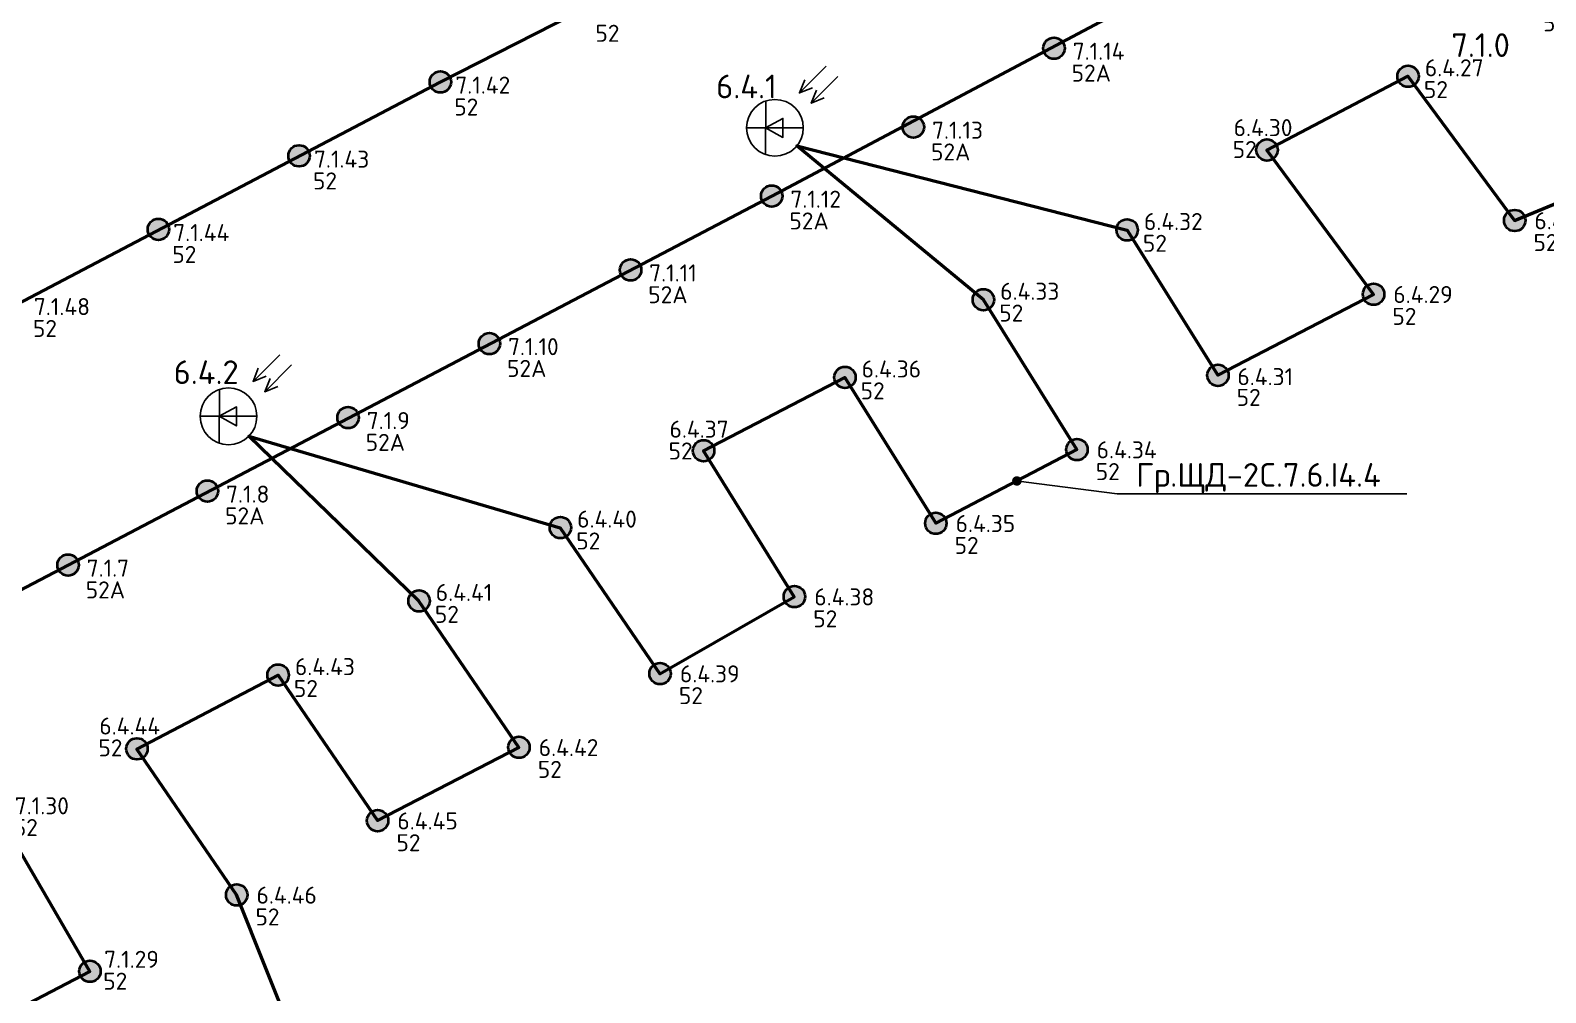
# Model space of a CAD drawing. Header units: millimetres. Extents: x -500444 to 437433, y -1435259 to 1593622.
# Drawn here: x -65603 to -49587, y -1328581 to -1318413 of the extents above; entities that cross this region are included whole.
import ezdxf
from ezdxf import colors
from ezdxf.entities.mleader import LeaderData, LeaderLine
from ezdxf.math import Vec2, Vec3

# ---------------------------------------------------------------- set-up
doc = ezdxf.new("R2010")
doc.units = ezdxf.units.MM
for name, color, linetype, lineweight in [('0_Авт.', 255, 'Continuous', 5), ('_Гр.ЩД-2C.7.6.I4.1', 6, 'Continuous', 50), ('_Гр.ЩД-2C.7.6.I4.4', 6, 'Continuous', 50), ('_Гр.ЩД-2C.7.6.I4.5', 6, 'Continuous', 50), ('DLX_LUM 11', 5, 'Continuous', 40)]:
    doc.layers.add(name, color=color, linetype=linetype, lineweight=lineweight)
doc.layers.add('DLX_LUM 10', color=7, linetype='Continuous', lineweight=40, true_color=0xfa0505)
doc.styles.add('ISOCPEUR', font='isocpeur.ttf', dxfattribs={"height": 250})
doc.styles.add('TableTextStyle', font='isocpeur.ttf', dxfattribs={"width": 0.9})
doc.linetypes.add('Проводка в лотке', pattern='A,7.5,[130,ltypeshp.shx,S=0.5,R=0,X=0,Y=0],1,[130,ltypeshp.shx,S=1,R=90,X=0,Y=-0.5],1,[130,ltypeshp.shx,S=0.5,R=0,X=0,Y=0],7.5', length=17)

# ---------------------------------------------------------------- blocks, each defined once
blk = doc.blocks.new('A$C85fa3c5e')
at = {"layer": '0_Авт.', "color": 6, "lineweight": 25, "ltscale": 100}
for points in [[(5.42, 6.5), (2.59, 3.68), (3.15, 5.07)], [(5.42, 6.5), (2.59, 3.68), (3.98, 4.24)], [(6.66, 5.43), (3.83, 2.6), (4.39, 3.99)], [(6.66, 5.43), (3.83, 2.6), (5.22, 3.16)], [(-0.97, 2.84), (-0.98, -2.84)], [(-3, 0), (3, 0)], [(-0.98, 0), (0.85, 1), (0.85, -0.01)], [(-0.98, 0), (0.84, -1.02), (0.85, -0.01)]]:
    blk.add_lwpolyline(points, dxfattribs=at)
blk.add_circle((0, 0), 3, dxfattribs=at)
blk = doc.blocks.new('A$Cab2378fa')
at = {"lineweight": 25}
h = blk.add_hatch(color=256, dxfattribs=at)
h.paths.add_polyline_path([(162, -157, 0.442338), (148, 178), (0, 0)])
h.paths.add_polyline_path([(-142, -170), (0, 0), (-163, 158, 0.430096)])
at = {"lineweight": 25, "true_color": 0xfff5f5}
h = blk.add_hatch(color=7, dxfattribs=at)
h.dxf.hatch_style = 1
h.paths.add_polyline_path([(0, 0), (-142, -170, 0.174923), (3, -222, 0.197808), (162, -157)])
h.paths.add_polyline_path([(-163, 158), (0, 0), (148, 178, 0.175398), (3, 230, 0.209014)])
blk.add_circle((3, 4), 226)
blk = doc.blocks.new('Гр.ЩД-2C.7.6.I4.1')
at = {"layer": '_Гр.ЩД-2C.7.6.I4.1', "color": 18, "true_color": 0x000000, "style": 'TableTextStyle'}
for s, p in [('80А', (10353, 63651, 8800)), ('80А', (10376, 63373, 8800)), ('80А', (10399, 63095, 8800)), ('80А', (10421, 62818, 8800)), ('80А', (10444, 62540, 8800)), ('80А', (10467, 62262, 8800)), ('80А', (10489, 61985, 8800)), ('80', (8710, 61397, 8800)), ('80', (8732, 61119, 8800)), ('80', (8755, 60841, 8800)), ('80', (8778, 60564, 8800)), ('80', (8800, 60286, 8800)), ('80', (8823, 60008, 8800)), ('80', (8846, 59731, 8800)), ('80', (12042, 58315, 8800)), ('80', (12065, 58038, 8800)), ('80', (12088, 57760, 8800)), ('80', (12110, 57482, 8800)), ('80', (12133, 57205, 8800)), ('80', (12156, 56927, 8800)), ('80', (12178, 56650, 8800)), ('80А', (12989, 55971, 8800)), ('80', (9367, 55749, 8800)), ('80А', (13012, 55694, 8800)), ('80', (9389, 55471, 8800)), ('80А', (13035, 55416, 8800)), ('80', (9412, 55194, 8800)), ('80А', (13057, 55138, 8800)), ('80', (9435, 54916, 8800)), ('80А', (13080, 54861, 8800)), ('80', (9457, 54638, 8800)), ('80А', (13103, 54583, 8800)), ('80', (9480, 54361, 8800)), ('80А', (13125, 54305, 8800)), ('80', (9503, 54083, 8800)), ('80А', (20462, 54038, 4000)), ('80А', (20531, 53770, 4000)), ('80А', (20601, 53502, 4000)), ('80А', (20670, 53234, 4000)), ('80', (20831, 52730, 4000)), ('80', (20898, 52462, 4000)), ('80', (20965, 52193, 4000)), ('80', (21032, 51924, 4000)), ('80', (21532, 51718, 4000)), ('80А', (21210, 51553, 4000)), ('80', (21598, 51372, 4000)), ('80А', (21297, 51179, 4000)), ('80', (21676, 50996, 4000)), ('80А', (21408, 50798, 4000)), ('80', (22176, 50592, 4000)), ('80А', (21375, 50516, 4000)), ('55', (12346, 49877, 6620)), ('55А', (21794, 46143, 6620)), ('55', (17159, 44724, 6620)), ('55А', (12619, 44139, 6620))]:
    blk.add_text(s, height=180, dxfattribs=at).set_placement(p)
at = {"layer": '_Гр.ЩД-2C.7.6.I4.1', "ltscale": 100, "style": 'TableTextStyle'}
for tag, p in [('80А', (11121, 63739, 8800)), ('80А', (11144, 63462, 8800)), ('80А', (11167, 63184, 8800)), ('80А', (11189, 62906, 8800)), ('80А', (11212, 62629, 8800)), ('80А', (11235, 62351, 8800)), ('80А', (11257, 62074, 8800)), ('80', (9345, 61441, 8800)), ('80', (9367, 61164, 8800)), ('80', (9390, 60886, 8800)), ('80', (9413, 60608, 8800)), ('80', (9435, 60331, 8800)), ('80', (9458, 60053, 8800)), ('80', (9481, 59775, 8800)), ('80', (12677, 58360, 8800)), ('80', (12700, 58082, 8800)), ('80', (12723, 57805, 8800)), ('80', (12745, 57527, 8800)), ('80', (12768, 57249, 8800)), ('80', (12791, 56972, 8800)), ('80', (12813, 56694, 8800)), ('80А', (13757, 56060, 8800)), ('80', (10002, 55794, 8800)), ('80А', (13780, 55783, 8800)), ('80', (10024, 55516, 8800)), ('80А', (13803, 55505, 8800)), ('80', (10047, 55238, 8800)), ('80А', (13825, 55227, 8800)), ('80', (10070, 54961, 8800)), ('80А', (13848, 54950, 8800)), ('80', (10092, 54683, 8800)), ('80А', (13871, 54672, 8800)), ('80', (10115, 54405, 8800)), ('80А', (13893, 54394, 8800)), ('80', (10138, 54128, 8800)), ('80А', (21230, 54151, 4000)), ('80А', (21299, 53883, 4000)), ('80А', (21369, 53615, 4000)), ('80А', (21439, 53347, 4000)), ('80', (21571, 52834, 4000)), ('80', (21638, 52566, 4000)), ('80', (21705, 52297, 4000)), ('80', (21772, 52028, 4000)), ('80', (21997, 51725, 4000)), ('80А', (20194, 51485, 4000)), ('80', (22059, 51455, 4000)), ('80А', (20260, 51216, 4000)), ('80', (22121, 51185, 4000)), ('80А', (20326, 50947, 4000)), ('80', (22183, 50915, 4000)), ('80А', (20392, 50678, 4000)), ('55', (12356, 50107, 6620)), ('55А', (21804, 46373, 6620)), ('55', (17169, 44954, 6620)), ('55А', (12629, 44369, 6620))]:
    blk.add_attdef(tag, p, '', height=180, dxfattribs=at)
blk = doc.blocks.new('Гр.ЩД-2C.7.6.I4.4')
at = {"layer": '_Гр.ЩД-2C.7.6.I4.4', "color": 18, "true_color": 0x000000, "style": 'TableTextStyle'}
for p in [(37751, 67930, 8800), (36492, 67225, 8800), (34471, 66592, 8800), (33522, 65601, 8800), (37650, 65609, 8800), (32004, 64864, 8800), (36159, 64829, 8800), (30539, 64042, 8800), (34513, 63973, 8800), (28509, 63407, 8800), (33024, 63189, 8800), (27533, 62456, 8800), (31532, 62409, 8800), (26039, 61681, 8800), (30038, 61634, 8800), (24549, 60897, 8800), (28618, 60822, 8800), (22483, 60270, 8800), (27127, 60043, 8800), (25633, 59268, 8800), (24143, 58484, 8800)]:
    blk.add_text('52', height=180, dxfattribs=at).set_placement(p)
at = {"layer": '_Гр.ЩД-2C.7.6.I4.4', "ltscale": 100, "style": 'TableTextStyle'}
for tag, p in [('80', (40338, 77029, 8800)), ('80', (40553, 76857, 8800)), ('80', (40768, 76684, 8800)), ('80', (40983, 76511, 8800)), ('80', (41198, 76339, 8800)), ('80', (41413, 76166, 8800)), ('80', (41628, 75993, 8800)), ('80', (39584, 74394, 8800)), ('80', (39801, 74219, 8800)), ('80', (40019, 74045, 8800)), ('80', (40236, 73871, 8800)), ('80', (40454, 73697, 8800)), ('80А', (43486, 73581, 8800)), ('80', (40671, 73523, 8800)), ('80А', (43703, 73407, 8800)), ('80', (40889, 73349, 8800)), ('80А', (43921, 73233, 8800)), ('80А', (44138, 73059, 8800)), ('80А', (44356, 72885, 8800)), ('80А', (44573, 72711, 8800)), ('80А', (44791, 72537, 8800)), ('80', (41764, 70967, 8800)), ('80', (41981, 70793, 8800)), ('80', (42199, 70619, 8800)), ('80', (42416, 70445, 8800)), ('80', (42634, 70271, 8800)), ('80', (42851, 70097, 8800)), ('80', (43069, 69923, 8800))]:
    blk.add_attdef(tag, p, '', height=180, rotation=30, dxfattribs=at)
for tag, p, height in [('55', (47951, 69190, 6620), 180), ('52', (37993, 68234, 8800), 180), ('52', (36502, 67455, 8800), 180), ('S', (29011, 67223), 250), ('52', (40330, 67061, 8800), 180), ('52', (34481, 66822, 8800), 180), ('52', (39220, 66485, 8800), 180), ('52', (33532, 65831, 8800), 180), ('52', (37660, 65839, 8800), 180), ('52', (32014, 65094, 8800), 180), ('52', (36169, 65059, 8800), 180), ('S', (23278, 64204), 250), ('52', (30549, 64272, 8800), 180), ('52', (34520, 64192, 8800), 180), ('52', (28519, 63637, 8800), 180), ('52', (33034, 63419, 8800), 180), ('52', (27543, 62686, 8800), 180), ('52', (31542, 62639, 8800), 180), ('52', (26049, 61911, 8800), 180), ('52', (30048, 61864, 8800), 180), ('52', (24559, 61127, 8800), 180), ('52', (28628, 61052, 8800), 180), ('52', (22493, 60500, 8800), 180), ('52', (27137, 60273, 8800), 180), ('52', (25643, 59498, 8800), 180), ('52', (24153, 58714, 8800), 180)]:
    blk.add_attdef(tag, p, '', height=height, dxfattribs=at)
blk = doc.blocks.new('_Dot')
at = {"color": 0, "linetype": 'ByBlock', "lineweight": -2}
blk.add_line((-0.5, 0), (-1, 0), dxfattribs=at)
at = {"color": 0, "linetype": 'ByBlock', "const_width": 0.5}
blk.add_lwpolyline([(-0.25, 0, 1), (0.25, 0, 1)], format="xyb", close=True, dxfattribs=at)
blk = doc.blocks.new('Гр.ЩД-2C.7.6.I4.5')
at = {"layer": '_Гр.ЩД-2C.7.6.I4.5', "color": 18, "true_color": 0x000000, "style": 'TableTextStyle'}
for s, p in [('52', (27736, 67820, 8800)), ('52А', (32769, 67399, 8800)), ('52', (26244, 67041, 8800)), ('52А', (31283, 66566, 8800)), ('52', (24751, 66260, 8800)), ('52А', (29786, 65837, 8800)), ('52', (23264, 65483, 8800)), ('52А', (28294, 65058, 8800)), ('52', (21791, 64701, 8800)), ('52А', (26802, 64279, 8800)), ('52А', (25308, 63498, 8800)), ('52А', (23822, 62721, 8800)), ('52А', (22349, 61939, 8800)), ('52', (21589, 59428, 8800)), ('52', (22534, 57805, 8800))]:
    blk.add_text(s, height=180, dxfattribs=at).set_placement(p)
at = {"layer": '_Гр.ЩД-2C.7.6.I4.5', "ltscale": 100, "style": 'TableTextStyle'}
for tag, p, height in [('52А', (33280, 75420, 8800), 180), ('52А', (31775, 74646, 8800), 180), ('52А', (29518, 73486, 8800), 180), ('52А', (28013, 72712, 8800), 180), ('52А', (26506, 71943, 8800), 180), ('52', (34237, 71651, 8800), 180), ('52А', (25004, 71165, 8800), 180), ('52А', (22797, 70651, 8800), 180), ('52', (32579, 70420, 8800), 180), ('52А', (36182, 69828, 8800), 180), ('52', (30909, 69632, 8800), 180), ('52А', (21335, 69015, 8800), 180), ('52', (29317, 68869, 8800), 180), ('S', (24231, 68580), 250), ('52А', (19737, 68457, 8800), 180), ('52А', (34471, 68512, 8800), 180), ('52', (27746, 68050, 8800), 180), ('S', (36782, 67660), 250), ('52А', (18232, 67684, 8800), 180), ('52А', (32779, 67629, 8800), 180), ('52', (26254, 67271, 8800), 180), ('52А', (16026, 67170, 8800), 180), ('52А', (31293, 66796, 8800), 180), ('52', (24761, 66490, 8800), 180), ('52А', (29796, 66067, 8800), 180), ('52', (23274, 65713, 8800), 180), ('52А', (28304, 65288, 8800), 180), ('52', (21801, 64931, 8800), 180), ('52А', (26812, 64509, 8800), 180), ('52', (20312, 64153, 8800), 180), ('52А', (25318, 63728, 8800), 180), ('52', (18820, 63374, 8800), 180), ('52А', (23832, 62951, 8800), 180), ('52', (17328, 62594, 8800), 180), ('52А', (22359, 62169, 8800), 180), ('52А', (20869, 61391, 8800), 180), ('52А', (19378, 60611, 8800), 180), ('52А', (17886, 59832, 8800), 180), ('52', (21599, 59658, 8800), 180), ('52А', (16359, 59052, 8800), 180), ('52', (20162, 58912, 8800), 180), ('S', (18812, 58575), 250), ('52', (18673, 58129, 8800), 180), ('52', (22544, 58035, 8800), 180), ('52', (15437, 57433, 8800), 180), ('52', (17182, 57348, 8800), 180), ('52', (21067, 57070, 8800), 180), ('52', (19560, 56477, 8800), 180), ('52', (18126, 55524, 8800), 180)]:
    blk.add_attdef(tag, p, '', height=height, dxfattribs=at)

msp = doc.modelspace()

# ---------------------------------------------------------------- linework, layer by layer
at = {"layer": '_Гр.ЩД-2C.7.6.I4.4', "ltscale": 100}
msp.add_lwpolyline([(-62468, -1329938), (-63422, -1327547), (-64477, -1326006), (-62984, -1325225), (-61932, -1326763), (-60440, -1325990), (-61496, -1324443), (-63293, -1322700), (-60002, -1323668), (-58948, -1325211), (-57528, -1324398), (-58489, -1322857), (-56994, -1322080), (-56033, -1323621), (-54541, -1322842), (-55529, -1321259), (-57501, -1319634), (-54012, -1320523), (-53052, -1322058), (-51408, -1321203), (-52534, -1319679), (-51043, -1318898), (-49915, -1320422), (-49158, -1320109)], dxfattribs=at)
at = {"layer": '_Гр.ЩД-2C.7.6.I4.5', "ltscale": 100}
for points in [[(-53254, -1314878), (-61270, -1318960), (-67211, -1322076), (-70802, -1319360), (-69298, -1318586), (-67793, -1317813)], [(-66693, -1324841), (-65204, -1324063), (-57767, -1320165), (-51349, -1316761)], [(-66449, -1329126), (-64974, -1328356), (-65917, -1326731)]]:
    msp.add_lwpolyline(points, dxfattribs=at)

# ---------------------------------------------------------------- block references
at = {"layer": '0_Авт.', "color": 3, "linetype": 'Проводка в лотке', "ltscale": 100, "xscale": 100, "yscale": 100, "zscale": 100}
for p in [(-57733, -1319443), (-63508, -1322491)]:
    msp.add_blockref('A$C85fa3c5e', p, dxfattribs=at)
at = {"layer": '_Гр.ЩД-2C.7.6.I4.1'}
ref = msp.add_blockref('Гр.ЩД-2C.7.6.I4.1', (-87231, -1386405), dxfattribs=at)
ref.add_attrib('80А', '6.1.4', (-66839, -1335727, 4000), dxfattribs={"ltscale": 100, "height": 180, "style": 'TableTextStyle'})
ref.add_attrib('80А', '6.1.5', (-66905, -1335458, 4000), dxfattribs={"ltscale": 100, "height": 180, "style": 'TableTextStyle'})
ref.add_attrib('80А', '6.1.6', (-66971, -1335189, 4000), dxfattribs={"ltscale": 100, "height": 180, "style": 'TableTextStyle'})
ref.add_attrib('80А', '6.1.7', (-67038, -1334920, 4000), dxfattribs={"ltscale": 100, "height": 180, "style": 'TableTextStyle'})
ref.add_attrib('80А', '6.1.8', (-65793, -1333058, 4000), dxfattribs={"ltscale": 100, "height": 180, "style": 'TableTextStyle'})
ref.add_attrib('80А', '6.1.9', (-65862, -1332790, 4000), dxfattribs={"ltscale": 100, "height": 180, "style": 'TableTextStyle'})
ref.add_attrib('80А', '6.1.10', (-65932, -1332522, 4000), dxfattribs={"ltscale": 100, "height": 180, "style": 'TableTextStyle'})
ref.add_attrib('80А', '6.1.11', (-66001, -1332254, 4000), dxfattribs={"ltscale": 100, "height": 180, "style": 'TableTextStyle'})
ref.add_attrib('80А', '6.1.12', (-73338, -1332011, 8800), dxfattribs={"ltscale": 100, "height": 180, "style": 'TableTextStyle'})
ref.add_attrib('80А', '6.1.13', (-73361, -1331733, 8800), dxfattribs={"ltscale": 100, "height": 180, "style": 'TableTextStyle'})
ref.add_attrib('80А', '6.1.14', (-73383, -1331456, 8800), dxfattribs={"ltscale": 100, "height": 180, "style": 'TableTextStyle'})
ref.add_attrib('80А', '6.1.15', (-73406, -1331178, 8800), dxfattribs={"ltscale": 100, "height": 180, "style": 'TableTextStyle'})
ref.add_attrib('80А', '6.1.16', (-73429, -1330900, 8800), dxfattribs={"ltscale": 100, "height": 180, "style": 'TableTextStyle'})
ref.add_attrib('80А', '6.1.17', (-73451, -1330623, 8800), dxfattribs={"ltscale": 100, "height": 180, "style": 'TableTextStyle'})
ref.add_attrib('80А', '6.1.18', (-73474, -1330345, 8800), dxfattribs={"ltscale": 100, "height": 180, "style": 'TableTextStyle'})
ref.add_attrib('80А', '6.1.19', (-75974, -1324332, 8800), dxfattribs={"ltscale": 100, "height": 180, "style": 'TableTextStyle'})
ref.add_attrib('80А', '6.1.20', (-75997, -1324054, 8800), dxfattribs={"ltscale": 100, "height": 180, "style": 'TableTextStyle'})
ref.add_attrib('80А', '6.1.21', (-76019, -1323776, 8800), dxfattribs={"ltscale": 100, "height": 180, "style": 'TableTextStyle'})
ref.add_attrib('80А', '6.1.22', (-76042, -1323499, 8800), dxfattribs={"ltscale": 100, "height": 180, "style": 'TableTextStyle'})
ref.add_attrib('80А', '6.1.23', (-76065, -1323221, 8800), dxfattribs={"ltscale": 100, "height": 180, "style": 'TableTextStyle'})
ref.add_attrib('80А', '6.1.24', (-76087, -1322943, 8800), dxfattribs={"ltscale": 100, "height": 180, "style": 'TableTextStyle'})
ref.add_attrib('80А', '6.1.25', (-76110, -1322666, 8800), dxfattribs={"ltscale": 100, "height": 180, "style": 'TableTextStyle'})
ref.add_attrib('80', '6.1.26', (-65459, -1334377, 4000), dxfattribs={"ltscale": 100, "height": 180, "style": 'TableTextStyle'})
ref.add_attrib('80', '6.1.27', (-65526, -1334108, 4000), dxfattribs={"ltscale": 100, "height": 180, "style": 'TableTextStyle'})
ref.add_attrib('80', '6.1.28', (-65593, -1333840, 4000), dxfattribs={"ltscale": 100, "height": 180, "style": 'TableTextStyle'})
ref.add_attrib('80', '6.1.29', (-65660, -1333571, 4000), dxfattribs={"ltscale": 100, "height": 180, "style": 'TableTextStyle'})
ref.add_attrib('80', '6.1.30', (-65048, -1335490, 4000), dxfattribs={"ltscale": 100, "height": 180, "style": 'TableTextStyle'})
ref.add_attrib('80', '6.1.31', (-65110, -1335220, 4000), dxfattribs={"ltscale": 100, "height": 180, "style": 'TableTextStyle'})
ref.add_attrib('80', '6.1.32', (-65172, -1334950, 4000), dxfattribs={"ltscale": 100, "height": 180, "style": 'TableTextStyle'})
ref.add_attrib('80', '6.1.33', (-65234, -1334680, 4000), dxfattribs={"ltscale": 100, "height": 180, "style": 'TableTextStyle'})
ref.add_attrib('80', '6.1.34', (-77751, -1326630, 8800), dxfattribs={"ltscale": 100, "height": 180, "style": 'TableTextStyle'})
ref.add_attrib('80', '6.1.35', (-77773, -1326352, 8800), dxfattribs={"ltscale": 100, "height": 180, "style": 'TableTextStyle'})
ref.add_attrib('80', '6.1.36', (-77796, -1326075, 8800), dxfattribs={"ltscale": 100, "height": 180, "style": 'TableTextStyle'})
ref.add_attrib('80', '6.1.37', (-77819, -1325797, 8800), dxfattribs={"ltscale": 100, "height": 180, "style": 'TableTextStyle'})
ref.add_attrib('80', '6.1.38', (-77841, -1325519, 8800), dxfattribs={"ltscale": 100, "height": 180, "style": 'TableTextStyle'})
ref.add_attrib('80', '6.1.39', (-77864, -1325242, 8800), dxfattribs={"ltscale": 100, "height": 180, "style": 'TableTextStyle'})
ref.add_attrib('80', '6.1.40', (-77887, -1324964, 8800), dxfattribs={"ltscale": 100, "height": 180, "style": 'TableTextStyle'})
ref.add_attrib('80', '6.1.41', (-77094, -1332278, 8800), dxfattribs={"ltscale": 100, "height": 180, "style": 'TableTextStyle'})
ref.add_attrib('80', '6.1.42', (-77116, -1332000, 8800), dxfattribs={"ltscale": 100, "height": 180, "style": 'TableTextStyle'})
ref.add_attrib('80', '6.1.43', (-77139, -1331722, 8800), dxfattribs={"ltscale": 100, "height": 180, "style": 'TableTextStyle'})
ref.add_attrib('80', '6.1.44', (-77162, -1331445, 8800), dxfattribs={"ltscale": 100, "height": 180, "style": 'TableTextStyle'})
ref.add_attrib('80', '6.1.45', (-77184, -1331167, 8800), dxfattribs={"ltscale": 100, "height": 180, "style": 'TableTextStyle'})
ref.add_attrib('80', '6.1.46', (-77207, -1330889, 8800), dxfattribs={"ltscale": 100, "height": 180, "style": 'TableTextStyle'})
ref.add_attrib('80', '6.1.47', (-77230, -1330612, 8800), dxfattribs={"ltscale": 100, "height": 180, "style": 'TableTextStyle'})
ref.add_attrib('80', '6.1.48', (-74418, -1329711, 8800), dxfattribs={"ltscale": 100, "height": 180, "style": 'TableTextStyle'})
ref.add_attrib('80', '6.1.49', (-74441, -1329434, 8800), dxfattribs={"ltscale": 100, "height": 180, "style": 'TableTextStyle'})
ref.add_attrib('80', '6.1.50', (-74463, -1329156, 8800), dxfattribs={"ltscale": 100, "height": 180, "style": 'TableTextStyle'})
ref.add_attrib('80', '6.1.51', (-74486, -1328878, 8800), dxfattribs={"ltscale": 100, "height": 180, "style": 'TableTextStyle'})
ref.add_attrib('80', '6.1.52', (-74509, -1328601, 8800), dxfattribs={"ltscale": 100, "height": 180, "style": 'TableTextStyle'})
ref.add_attrib('80', '6.1.53', (-74531, -1328323, 8800), dxfattribs={"ltscale": 100, "height": 180, "style": 'TableTextStyle'})
ref.add_attrib('80', '6.1.54', (-74554, -1328045, 8800), dxfattribs={"ltscale": 100, "height": 180, "style": 'TableTextStyle'})
ref.add_attrib('55', '6.1.0', (-70062, -1341452, 6620), dxfattribs={"ltscale": 100, "height": 180, "style": 'TableTextStyle'})
ref.add_attrib('55', '6.1.1', (-74876, -1336299, 6620), dxfattribs={"ltscale": 100, "height": 180, "style": 'TableTextStyle'})
ref.add_attrib('55А', '6.1.2', (-74603, -1342036, 6620), dxfattribs={"ltscale": 100, "height": 180, "style": 'TableTextStyle'})
ref.add_attrib('55А', '6.1.3', (-65427, -1340033, 6620), dxfattribs={"ltscale": 100, "height": 180, "style": 'TableTextStyle'})
at = {"layer": '_Гр.ЩД-2C.7.6.I4.4'}
ref = msp.add_blockref('Гр.ЩД-2C.7.6.I4.4', (-87366, -1386354), dxfattribs=at)
ref.add_attrib('52', '6.4.27', (-50864, -1318899, 8800), dxfattribs={"ltscale": 100, "height": 180, "style": 'TableTextStyle'})
ref.add_attrib('52', '6.4.28', (-49706, -1320515, 8800), dxfattribs={"ltscale": 100, "height": 180, "style": 'TableTextStyle'})
ref.add_attrib('52', '6.4.29', (-51197, -1321294, 8800), dxfattribs={"ltscale": 100, "height": 180, "style": 'TableTextStyle'})
ref.add_attrib('52', '6.4.30', (-52885, -1319531, 8800), dxfattribs={"ltscale": 100, "height": 180, "style": 'TableTextStyle'})
ref.add_attrib('52', '6.4.31', (-52845, -1322162, 8800), dxfattribs={"ltscale": 100, "height": 180, "style": 'TableTextStyle'})
ref.add_attrib('52', '6.4.32', (-53833, -1320523, 8800), dxfattribs={"ltscale": 100, "height": 180, "style": 'TableTextStyle'})
ref.add_attrib('52', '6.4.33', (-55352, -1321260, 8800), dxfattribs={"ltscale": 100, "height": 180, "style": 'TableTextStyle'})
ref.add_attrib('52', '6.4.34', (-54332, -1322935, 8800), dxfattribs={"ltscale": 100, "height": 180, "style": 'TableTextStyle'})
ref.add_attrib('52', '6.4.35', (-55823, -1323714, 8800), dxfattribs={"ltscale": 100, "height": 180, "style": 'TableTextStyle'})
ref.add_attrib('52', '6.4.36', (-56817, -1322081, 8800), dxfattribs={"ltscale": 100, "height": 180, "style": 'TableTextStyle'})
ref.add_attrib('52', '6.4.37', (-58847, -1322717, 8800), dxfattribs={"ltscale": 100, "height": 180, "style": 'TableTextStyle'})
ref.add_attrib('52', '6.4.38', (-57317, -1324489, 8800), dxfattribs={"ltscale": 100, "height": 180, "style": 'TableTextStyle'})
ref.add_attrib('52', '6.4.39', (-58737, -1325302, 8800), dxfattribs={"ltscale": 100, "height": 180, "style": 'TableTextStyle'})
ref.add_attrib('52', '6.4.40', (-59823, -1323667, 8800), dxfattribs={"ltscale": 100, "height": 180, "style": 'TableTextStyle'})
ref.add_attrib('52', '6.4.41', (-61317, -1324442, 8800), dxfattribs={"ltscale": 100, "height": 180, "style": 'TableTextStyle'})
ref.add_attrib('52', '6.4.42', (-60229, -1326081, 8800), dxfattribs={"ltscale": 100, "height": 180, "style": 'TableTextStyle'})
ref.add_attrib('52', '6.4.43', (-62806, -1325226, 8800), dxfattribs={"ltscale": 100, "height": 180, "style": 'TableTextStyle'})
ref.add_attrib('52', '6.4.44', (-64873, -1325853, 8800), dxfattribs={"ltscale": 100, "height": 180, "style": 'TableTextStyle'})
ref.add_attrib('52', '6.4.45', (-61723, -1326856, 8800), dxfattribs={"ltscale": 100, "height": 180, "style": 'TableTextStyle'})
ref.add_attrib('52', '6.4.46', (-63212, -1327640, 8800), dxfattribs={"ltscale": 100, "height": 180, "style": 'TableTextStyle'})
ref.add_attrib('S', '6.4.1', (-58354, -1319131), dxfattribs={"ltscale": 100, "height": 250, "style": 'TableTextStyle'})
ref.add_attrib('S', '6.4.2', (-64088, -1322150), dxfattribs={"ltscale": 100, "height": 250, "style": 'TableTextStyle'})
at = {"layer": '_Гр.ЩД-2C.7.6.I4.5'}
ref = msp.add_blockref('Гр.ЩД-2C.7.6.I4.5', (-87366, -1386354), dxfattribs=at)
ref.add_attrib('52', '7.1.29', (-64822, -1328318, 8800), dxfattribs={"ltscale": 100, "height": 180, "style": 'TableTextStyle'})
ref.add_attrib('52', '7.1.30', (-65767, -1326696, 8800), dxfattribs={"ltscale": 100, "height": 180, "style": 'TableTextStyle'})
ref.add_attrib('52', '7.1.42', (-61111, -1319082, 8800), dxfattribs={"ltscale": 100, "height": 180, "style": 'TableTextStyle'})
ref.add_attrib('52', '7.1.43', (-62605, -1319864, 8800), dxfattribs={"ltscale": 100, "height": 180, "style": 'TableTextStyle'})
ref.add_attrib('52', '7.1.44', (-64092, -1320640, 8800), dxfattribs={"ltscale": 100, "height": 180, "style": 'TableTextStyle'})
ref.add_attrib('52', '7.1.48', (-65565, -1321422, 8800), dxfattribs={"ltscale": 100, "height": 180, "style": 'TableTextStyle'})
ref.add_attrib('52А', '7.1.7', (-65007, -1324185, 8800), dxfattribs={"ltscale": 100, "height": 180, "style": 'TableTextStyle'})
ref.add_attrib('52А', '7.1.8', (-63534, -1323403, 8800), dxfattribs={"ltscale": 100, "height": 180, "style": 'TableTextStyle'})
ref.add_attrib('52А', '7.1.9', (-62047, -1322626, 8800), dxfattribs={"ltscale": 100, "height": 180, "style": 'TableTextStyle'})
ref.add_attrib('52А', '7.1.10', (-60554, -1321845, 8800), dxfattribs={"ltscale": 100, "height": 180, "style": 'TableTextStyle'})
ref.add_attrib('52А', '7.1.11', (-59062, -1321066, 8800), dxfattribs={"ltscale": 100, "height": 180, "style": 'TableTextStyle'})
ref.add_attrib('52А', '7.1.12', (-57570, -1320287, 8800), dxfattribs={"ltscale": 100, "height": 180, "style": 'TableTextStyle'})
ref.add_attrib('52А', '7.1.13', (-56073, -1319558, 8800), dxfattribs={"ltscale": 100, "height": 180, "style": 'TableTextStyle'})
ref.add_attrib('52А', '7.1.14', (-54586, -1318724, 8800), dxfattribs={"ltscale": 100, "height": 180, "style": 'TableTextStyle'})
ref.add_attrib('S', '7.1.0', (-50584, -1318694), dxfattribs={"ltscale": 100, "height": 250, "style": 'TableTextStyle'})
at = {"layer": 'DLX_LUM 10', "ltscale": 100, "xscale": 0.5, "yscale": 0.5, "zscale": 0.5}
for p in [(-54785, -1318604), (-56271, -1319437), (-57768, -1320166), (-59260, -1320946), (-60752, -1321725), (-62246, -1322506), (-63732, -1323283), (-65205, -1324065)]:
    msp.add_blockref('A$Cab2378fa', p, dxfattribs=at)
at = {"layer": 'DLX_LUM 11', "ltscale": 100, "xscale": 0.5, "yscale": 0.5, "zscale": 0.5}
for p in [(-61270, -1318960), (-51043, -1318900), (-62764, -1319741), (-52534, -1319679), (-49916, -1320424), (-64250, -1320518), (-54012, -1320523), (-55531, -1321261), (-51408, -1321203), (-53053, -1322060), (-56995, -1322082), (-58489, -1322857), (-54543, -1322844), (-60002, -1323668), (-56034, -1323623), (-61496, -1324443), (-57528, -1324398), (-62985, -1325227), (-58948, -1325211), (-64477, -1326006), (-60440, -1325990), (-61934, -1326765), (-63423, -1327549), (-64974, -1328356)]:
    msp.add_blockref('A$Cab2378fa', p, dxfattribs=at)

# ---------------------------------------------------------------- leaders
at = {"layer": '_Гр.ЩД-2C.7.6.I4.4'}
ml = msp.add_multileader_mtext('Standard', dxfattribs=at)
ml.set_content('Гр.ЩД-2C.7.6.I4.4', color=256, style='ISOCPEUR')
ml.set_leader_properties()
ml.set_arrow_properties(name='DOT')
ml.build(insert=Vec2(0, 0))
ml.multileader.update_dxf_attribs({"has_dogleg": 0, "text_left_attachment_type": 6, "text_right_attachment_type": 6, "arrow_head_size": 100})
ctx = ml.context
ctx.base_point, ctx.char_height, ctx.arrow_head_size, ctx.landing_gap_size, ctx.plane_origin = Vec3(-54116, -1323310), 250, 100, 200, Vec3(33870, -1195863)
ctx.left_attachment, ctx.right_attachment = 6, 6
notes = []
notes.append((ctx, [(0, (1, 1, 0), (-54124, -1323310), (1, 0), 8, [(1, [(-55176, -1323174)], 0, [])])]))
ctx.mtext.insert, ctx.mtext.flow_direction = Vec3(-53916, -1322985), 5
for ctx, leaders in notes:
    for number, flags, end, landing, length, lines in leaders:
        leader = LeaderData()
        leader.index, (leader.has_last_leader_line, leader.has_dogleg_vector, leader.attachment_direction) = number, flags
        leader.last_leader_point, leader.dogleg_vector, leader.dogleg_length = Vec3(end), Vec3(landing), length
        for number, points, colour, breaks in lines:
            line = LeaderLine()
            line.index, line.vertices, line.color, line.breaks = number, Vec3.list(points), colors.encode_raw_color(colour), breaks
            leader.lines.append(line)
        ctx.leaders.append(leader)

doc.saveas('drawing.dxf')
